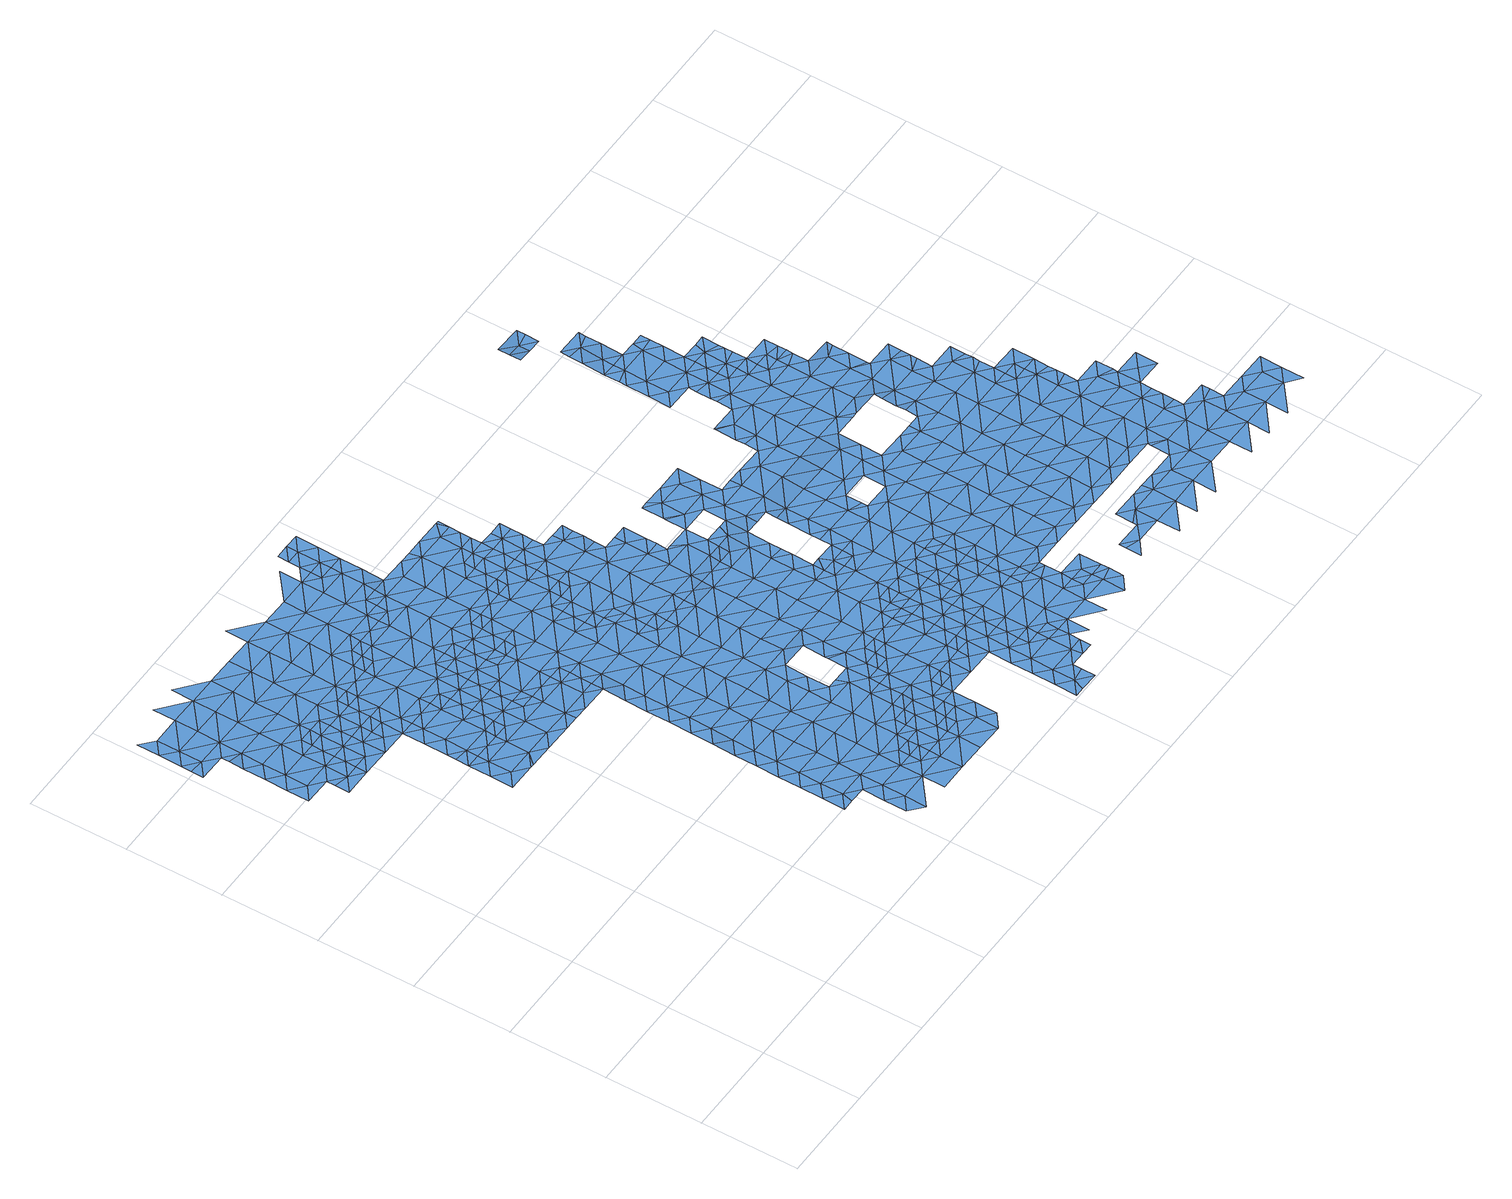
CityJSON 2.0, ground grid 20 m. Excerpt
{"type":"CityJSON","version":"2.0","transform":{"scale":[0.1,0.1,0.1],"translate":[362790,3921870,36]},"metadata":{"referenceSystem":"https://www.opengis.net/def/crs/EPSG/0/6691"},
"CityObjects":{
"waterbody1":{"type":"WaterBody","attributes":{"name":"9","class":"1140","function":"1","WaterBodyRiverFloodingRiskAttribute.description":"5","WaterBodyRiverFloodingRiskAttribute.rankOrg":"1","WaterBodyRiverFloodingRiskAttribute.adminType":"2","WaterBodyRiverFloodingRiskAttribute.scale":"L1"},"geometry":[{"type":"MultiSurface","lod":"1","boundaries":[[[0,1,2]],[[3,4,5]],[[3,6,4]],[[7,1,0]],[[8,4,6]],[[9,10,5]],[[4,9,5]],[[11,2,12]],[[2,1,12]],[[9,13,10]],[[14,11,15]],[[11,12,15]],[[16,10,13]],[[7,17,1]],[[18,9,4]],[[19,20,7]],[[19,21,20]],[[18,4,8]],[[22,23,8]],[[22,14,23]],[[14,15,23]],[[12,1,17]],[[12,24,15]],[[9,25,13]],[[18,8,23]],[[20,21,26]],[[7,20,17]],[[27,24,12]],[[24,23,15]],[[28,9,18]],[[12,17,27]],[[29,17,20]],[[30,29,20]],[[30,20,26]],[[25,9,28]],[[31,27,17]],[[32,31,17]],[[32,17,29]],[[18,23,33]],[[33,23,24]],[[18,34,28]],[[35,24,27]],[[36,35,27]],[[37,34,18]],[[27,31,36]],[[37,18,33]],[[38,25,28]],[[39,24,35]],[[33,24,39]],[[40,25,38]],[[28,34,38]],[[39,35,41]],[[37,33,42]],[[42,33,39]],[[37,43,34]],[[41,44,39]],[[45,43,37]],[[45,37,42]],[[34,43,38]],[[46,47,48]],[[48,47,49]],[[50,46,48]],[[51,52,38]],[[53,39,44]],[[39,54,42]],[[55,50,56]],[[50,48,56]],[[44,55,56]],[[54,45,42]],[[49,57,48]],[[53,44,56]],[[38,43,51]],[[57,49,58]],[[57,59,48]],[[56,48,59]],[[39,53,54]],[[60,61,56]],[[60,56,59]],[[53,56,61]],[[45,54,62]],[[43,45,63]],[[51,43,63]],[[53,64,54]],[[45,62,63]],[[53,61,64]],[[65,51,63]],[[64,66,54]],[[64,61,67]],[[62,54,66]],[[66,68,62]],[[67,69,64]],[[70,65,63]],[[63,62,71]],[[71,62,68]],[[64,72,66]],[[70,63,71]],[[64,69,73]],[[66,74,68]],[[73,69,75]],[[64,73,72]],[[74,66,72]],[[75,76,73]],[[71,68,77]],[[76,78,73]],[[73,78,72]],[[75,79,76]],[[77,68,74]],[[70,71,77]],[[80,70,81]],[[78,82,72]],[[81,70,77]],[[72,83,74]],[[84,82,78]],[[83,72,82]],[[77,74,83]],[[84,85,82]],[[81,77,86]],[[77,83,86]],[[85,87,82]],[[88,81,86]],[[83,82,87]],[[89,87,85]],[[87,90,83]],[[86,83,90]],[[91,88,86]],[[89,92,87]],[[86,90,93]],[[92,94,87]],[[94,95,87]],[[91,86,93]],[[90,87,95]],[[96,88,91]],[[90,95,97]],[[91,93,98]],[[99,97,95]],[[93,90,100]],[[101,102,91]],[[100,90,97]],[[101,91,98]],[[98,93,100]],[[99,103,97]],[[104,98,100]],[[105,100,97]],[[105,97,103]],[[100,106,104]],[[100,105,106]]]}]},
"waterbody2":{"type":"WaterBody","attributes":{"name":"9","class":"1140","function":"1","WaterBodyRiverFloodingRiskAttribute.description":"5","WaterBodyRiverFloodingRiskAttribute.rankOrg":"1","WaterBodyRiverFloodingRiskAttribute.adminType":"2","WaterBodyRiverFloodingRiskAttribute.scale":"L1"},"geometry":[{"type":"MultiSurface","lod":"1","boundaries":[[[107,108,109]],[[110,111,112]],[[113,114,115]],[[116,110,112]],[[112,117,116]],[[117,112,108]],[[118,119,120]],[[107,109,114]],[[115,119,121]],[[112,111,120]],[[122,123,114]],[[107,114,123]],[[108,112,109]],[[121,119,124]],[[120,109,112]],[[119,109,120]],[[119,114,109]],[[120,111,125]],[[126,113,115]],[[115,114,119]],[[125,127,128]],[[125,128,120]],[[118,120,128]],[[124,119,118]],[[115,121,129]],[[126,115,130]],[[129,130,115]],[[113,122,114]]]}]},
"waterbody3":{"type":"WaterBody","attributes":{"name":"9","class":"1140","function":"1","WaterBodyRiverFloodingRiskAttribute.description":"5","WaterBodyRiverFloodingRiskAttribute.rankOrg":"1","WaterBodyRiverFloodingRiskAttribute.adminType":"2","WaterBodyRiverFloodingRiskAttribute.scale":"L1"},"geometry":[{"type":"MultiSurface","lod":"1","boundaries":[[[131,132,133]],[[134,133,132]],[[134,135,136]],[[137,132,131]],[[134,132,135]],[[138,139,140]],[[140,141,138]],[[142,136,143]],[[136,135,143]],[[144,135,132]],[[137,144,132]],[[142,145,146]],[[145,142,143]],[[137,139,147]],[[139,138,147]],[[147,144,137]],[[145,148,146]],[[146,148,149]],[[143,135,150]],[[151,145,143]],[[138,152,147]],[[150,135,144]],[[138,141,152]],[[149,153,154]],[[155,156,157]],[[149,148,153]],[[147,158,144]],[[159,155,160]],[[151,143,150]],[[152,158,147]],[[155,157,160]],[[154,161,162]],[[151,163,145]],[[145,164,148]],[[165,159,160]],[[154,153,161]],[[166,159,165]],[[144,167,150]],[[168,166,165]],[[169,153,148]],[[157,170,160]],[[158,167,144]],[[162,171,172]],[[173,168,165]],[[162,161,171]],[[174,168,173]],[[164,169,148]],[[169,161,153]],[[175,176,152]],[[177,151,150]],[[178,174,173]],[[145,163,164]],[[170,179,160]],[[172,180,181]],[[182,165,160]],[[172,171,180]],[[183,178,184]],[[185,171,161]],[[158,152,186]],[[178,173,184]],[[187,183,184]],[[176,188,152]],[[150,167,189]],[[151,190,163]],[[173,165,191]],[[192,193,158]],[[158,193,167]],[[192,158,186]],[[194,187,184]],[[195,181,196]],[[177,150,189]],[[177,190,151]],[[191,197,173]],[[190,164,163]],[[181,180,196]],[[179,170,198]],[[186,152,188]],[[197,199,173]],[[160,179,182]],[[161,169,185]],[[184,173,199]],[[191,165,182]],[[200,195,201]],[[193,202,167]],[[199,203,184]],[[184,204,194]],[[195,196,201]],[[180,171,205]],[[203,204,184]],[[164,206,169]],[[198,207,179]],[[208,186,188]],[[171,185,205]],[[209,210,211]],[[205,212,180]],[[180,213,196]],[[214,191,182]],[[209,200,201]],[[211,200,209]],[[215,177,189]],[[216,182,179]],[[169,217,185]],[[176,218,188]],[[219,208,188]],[[189,167,220]],[[221,201,196]],[[164,190,206]],[[222,207,223]],[[202,193,224]],[[216,179,207]],[[225,214,182]],[[223,210,222]],[[215,190,177]],[[210,209,222]],[[213,180,212]],[[167,202,220]],[[201,221,209]],[[169,206,217]],[[217,226,185]],[[185,227,205]],[[224,228,202]],[[216,207,222]],[[215,189,220]],[[176,229,218]],[[221,196,213]],[[219,188,218]],[[230,222,209]],[[190,231,206]],[[182,232,225]],[[215,231,190]],[[233,220,202]],[[232,182,216]],[[234,233,202]],[[234,202,228]],[[235,219,218]],[[185,226,227]],[[212,236,213]],[[230,209,221]],[[212,205,236]],[[230,237,222]],[[238,225,239]],[[229,240,218]],[[225,232,239]],[[241,238,239]],[[242,206,231]],[[216,222,237]],[[243,235,218]],[[205,227,236]],[[244,220,233]],[[213,245,221]],[[217,206,246]],[[247,232,216]],[[248,241,239]],[[249,241,248]],[[250,231,215]],[[206,242,246]],[[251,244,233]],[[252,247,216]],[[240,253,218]],[[226,254,227]],[[215,220,255]],[[221,256,230]],[[257,249,258]],[[252,216,237]],[[226,217,254]],[[213,236,245]],[[245,256,221]],[[258,249,248]],[[220,244,255]],[[243,218,253]],[[242,231,259]],[[217,246,254]],[[247,260,232]],[[227,261,236]],[[239,260,248]],[[262,246,242]],[[230,263,237]],[[239,232,260]],[[264,258,248]],[[265,252,237]],[[250,215,255]],[[251,266,244]],[[262,242,259]],[[267,266,251]],[[259,231,250]],[[268,269,270]],[[271,243,253]],[[272,230,256]],[[270,243,271]],[[227,254,261]],[[263,265,237]],[[273,254,246]],[[240,274,253]],[[266,275,244]],[[244,275,255]],[[265,276,252]],[[245,236,277]],[[276,278,252]],[[252,278,247]],[[268,270,271]],[[259,250,279]],[[246,262,273]],[[280,271,253]],[[230,272,263]],[[275,281,255]],[[274,280,253]],[[282,248,260]],[[236,261,277]],[[277,283,245]],[[264,248,282]],[[281,284,255]],[[285,260,247]],[[286,285,247]],[[250,255,284]],[[254,287,261]],[[250,288,279]],[[289,268,271]],[[247,278,286]],[[272,256,290]],[[287,254,273]],[[280,289,271]],[[256,245,291]],[[292,265,263]],[[293,264,282]],[[288,250,284]],[[294,295,272]],[[291,245,283]],[[272,290,294]],[[296,282,260]],[[263,272,295]],[[290,256,291]],[[297,292,263]],[[296,260,285]],[[295,297,263]],[[298,287,273]],[[282,299,293]],[[300,288,284]],[[261,287,301]],[[277,261,302]],[[303,290,291]],[[304,296,285]],[[305,292,297]],[[300,284,306]],[[261,301,302]],[[282,307,299]],[[308,309,310]],[[307,282,296]],[[283,277,311]],[[312,303,291]],[[308,288,309]],[[288,300,309]],[[313,301,287]],[[306,314,300]],[[311,277,302]],[[298,313,287]],[[315,314,306]],[[304,316,296]],[[317,312,291]],[[318,310,309]],[[291,283,317]],[[298,310,318]],[[319,320,321]],[[314,322,300]],[[321,299,319]],[[323,302,301]],[[317,283,311]],[[316,304,324]],[[316,325,296]],[[309,300,322]],[[299,307,319]],[[318,313,298]],[[313,323,301]],[[307,296,325]],[[326,320,327]],[[326,328,329]],[[330,311,302]],[[331,332,307]],[[309,333,318]],[[320,319,327]],[[331,307,325]],[[319,307,332]],[[334,312,317]],[[328,326,327]],[[332,335,319]],[[309,322,333]],[[335,336,319]],[[318,337,313]],[[302,323,330]],[[327,319,336]],[[338,334,317]],[[339,328,327]],[[333,322,340]],[[313,341,323]],[[339,327,336]],[[318,333,337]],[[311,330,342]],[[317,311,343]],[[340,344,333]],[[328,339,345]],[[311,342,343]],[[313,337,341]],[[338,317,343]],[[341,346,323]],[[323,347,330]],[[348,333,344]],[[333,349,337]],[[350,338,343]],[[348,349,333]],[[342,330,347]],[[351,341,337]],[[323,346,347]],[[352,348,344]],[[342,353,343]],[[347,353,342]],[[354,350,343]],[[349,351,337]],[[351,346,341]],[[355,354,343]],[[353,355,343]],[[352,356,348]],[[357,349,348]],[[358,357,348]],[[358,348,356]],[[347,346,359]],[[347,360,353]],[[346,351,359]],[[361,354,355]],[[349,362,351]],[[362,349,357]],[[347,359,360]],[[363,361,355]],[[351,364,359]],[[365,366,353]],[[367,362,357]],[[362,368,351]],[[353,360,365]],[[355,353,366]],[[364,369,359]],[[369,370,359]],[[351,368,364]],[[360,359,370]],[[363,355,366]],[[371,365,360]],[[370,371,360]],[[367,372,362]],[[373,364,368]],[[374,375,376]],[[371,377,365]],[[375,363,366]],[[374,363,375]],[[377,378,365]],[[372,379,362]],[[366,365,378]],[[375,380,376]],[[368,381,373]],[[368,362,379]],[[382,366,378]],[[375,366,382]],[[379,372,383]],[[384,385,386]],[[384,387,385]],[[368,388,381]],[[375,389,380]],[[368,379,388]],[[375,382,389]],[[387,390,385]],[[391,386,385]],[[383,392,379]],[[393,386,391]],[[391,394,393]],[[381,395,396]],[[395,397,396]],[[382,398,389]],[[399,398,382]],[[381,388,395]],[[400,388,379]],[[385,401,391]],[[402,397,403]],[[404,405,406]],[[397,395,403]],[[390,389,407]],[[408,402,403]],[[389,398,407]],[[379,392,409]],[[394,391,410]],[[399,411,398]],[[412,413,408]],[[414,395,388]],[[385,390,401]],[[405,415,416]],[[407,401,390]],[[412,408,403]],[[392,417,409]],[[405,404,415]],[[415,418,416]],[[419,407,398]],[[413,420,421]],[[379,409,400]],[[391,422,410]],[[411,419,398]],[[395,414,403]],[[412,420,413]],[[422,391,401]],[[423,416,418]],[[421,420,411]],[[424,423,418]],[[425,401,407]],[[404,426,415]],[[417,427,409]],[[388,400,414]],[[403,428,412]],[[420,419,411]],[[429,430,431]],[[430,424,418]],[[429,424,430]],[[432,418,415]],[[433,422,401]],[[422,434,410]],[[435,420,412]],[[407,436,425]],[[428,403,414]],[[432,415,426]],[[433,401,425]],[[436,407,419]],[[437,431,438]],[[431,430,438]],[[427,437,438]],[[400,409,439]],[[409,427,439]],[[435,412,428]],[[432,440,418]],[[434,422,433]],[[439,441,400]],[[425,436,442]],[[427,438,439]],[[443,438,430]],[[444,445,420]],[[428,414,446]],[[430,418,443]],[[414,400,447]],[[420,435,444]],[[419,420,445]],[[419,448,436]],[[449,435,428]],[[432,426,450]],[[451,449,428]],[[451,428,446]],[[447,400,441]],[[418,440,443]],[[445,448,419]],[[442,436,452]],[[446,414,447]],[[439,438,453]],[[450,454,432]],[[432,454,440]],[[453,438,443]],[[452,436,448]],[[455,446,447]],[[444,435,456]],[[457,443,440]],[[458,439,453]],[[435,449,456]],[[441,439,459]],[[460,454,450]],[[461,462,463]],[[464,456,449]],[[459,439,458]],[[447,441,459]],[[445,444,465]],[[443,457,453]],[[461,466,462]],[[465,444,456]],[[440,454,467]],[[452,448,468]],[[457,440,467]],[[448,445,469]],[[470,447,459]],[[469,445,465]],[[455,447,470]],[[457,471,453]],[[472,466,461]],[[471,473,453]],[[464,474,456]],[[458,473,459]],[[475,454,460]],[[476,465,456]],[[477,448,469]],[[458,453,473]],[[468,448,477]],[[478,455,470]],[[464,455,478]],[[467,454,475]],[[474,476,456]],[[479,472,461]],[[476,469,465]],[[459,480,470]],[[474,464,478]],[[481,468,477]],[[482,468,481]],[[457,467,483]],[[484,478,470]],[[483,467,475]],[[485,482,481]],[[486,477,469]],[[480,459,473]],[[487,488,472]],[[489,474,478]],[[475,460,490]],[[491,485,481]],[[492,491,493]],[[471,457,494]],[[492,485,491]],[[494,457,483]],[[495,473,471]],[[484,470,480]],[[487,472,479]],[[486,469,476]],[[496,481,477]],[[497,488,487]],[[498,476,474]],[[478,499,489]],[[500,483,475]],[[501,496,477]],[[498,474,489]],[[502,475,490]],[[501,477,486]],[[471,494,503]],[[504,491,481]],[[478,484,499]],[[505,487,479]],[[506,497,487]],[[502,500,475]],[[500,494,483]],[[493,491,507]],[[480,473,495]],[[471,503,495]],[[496,504,481]],[[479,508,505]],[[509,476,498]],[[486,476,509]],[[510,511,512]],[[495,513,480]],[[514,503,494]],[[484,480,513]],[[515,489,499]],[[516,506,487]],[[517,510,512]],[[500,514,494]],[[486,518,501]],[[507,491,504]],[[502,490,519]],[[499,484,520]],[[521,511,522]],[[511,510,522]],[[487,505,516]],[[486,509,518]],[[523,515,499]],[[501,524,496]],[[484,513,520]],[[516,525,506]],[[526,507,504]],[[527,507,526]],[[528,513,495]],[[529,521,530]],[[531,503,514]],[[532,527,526]],[[533,534,505]],[[535,529,530]],[[521,522,530]],[[523,499,520]],[[536,502,519]],[[537,538,532]],[[539,522,510]],[[502,540,500]],[[524,501,518]],[[495,503,528]],[[517,539,510]],[[496,541,504]],[[518,509,542]],[[537,517,538]],[[536,540,502]],[[543,535,530]],[[537,532,526]],[[528,503,531]],[[505,534,516]],[[500,540,514]],[[544,520,513]],[[541,496,524]],[[504,545,526]],[[546,515,523]],[[537,539,517]],[[518,542,547]],[[525,516,548]],[[539,549,522]],[[522,550,530]],[[551,544,513]],[[544,523,520]],[[530,552,543]],[[514,553,531]],[[526,554,537]],[[534,555,516]],[[556,524,518]],[[545,504,541]],[[513,528,551]],[[536,519,557]],[[516,555,548]],[[558,528,531]],[[553,514,540]],[[559,556,518]],[[560,561,537]],[[546,523,562]],[[537,561,539]],[[518,547,559]],[[526,563,554]],[[560,537,554]],[[553,558,531]],[[564,562,523]],[[563,526,545]],[[522,549,550]],[[552,530,550]],[[557,565,536]],[[566,559,547]],[[567,540,536]],[[541,524,556]],[[568,569,539]],[[528,570,551]],[[571,572,534]],[[564,523,544]],[[568,539,561]],[[549,539,569]],[[572,555,534]],[[573,554,563]],[[540,567,553]],[[552,550,574]],[[570,528,558]],[[545,541,575]],[[564,576,562]],[[548,555,577]],[[563,545,578]],[[551,579,544]],[[550,549,580]],[[581,565,557]],[[541,556,575]],[[582,562,576]],[[549,569,580]],[[567,536,565]],[[583,582,576]],[[580,584,550]],[[550,584,574]],[[585,586,583]],[[587,577,555]],[[588,589,563]],[[590,558,553]],[[591,551,570]],[[566,592,559]],[[563,578,588]],[[573,563,589]],[[559,592,556]],[[578,545,593]],[[586,585,566]],[[584,594,574]],[[585,583,576]],[[545,575,593]],[[595,590,553]],[[590,570,558]],[[587,555,572]],[[596,576,564]],[[595,553,567]],[[597,575,556]],[[551,591,579]],[[585,592,566]],[[564,544,596]],[[592,597,556]],[[598,578,593]],[[581,599,565]],[[587,600,577]],[[575,601,593]],[[602,591,570]],[[544,579,596]],[[590,603,570]],[[604,577,600]],[[596,605,576]],[[606,598,593]],[[597,607,575]],[[581,604,600]],[[601,606,593]],[[602,579,591]],[[600,599,581]],[[585,576,605]],[[575,607,601]],[[567,565,608]],[[605,609,585]],[[587,572,610]],[[611,598,606]],[[595,567,608]],[[565,599,608]],[[570,603,602]],[[612,596,579]],[[597,592,613]],[[592,585,614]],[[615,607,597]],[[607,616,601]],[[617,597,613]],[[590,618,603]],[[619,579,602]],[[587,610,620]],[[600,587,621]],[[596,612,605]],[[585,609,614]],[[595,608,622]],[[590,595,618]],[[613,592,614]],[[597,617,615]],[[621,587,620]],[[599,600,621]],[[618,595,622]],[[605,623,609]],[[624,607,615]],[[579,619,612]],[[621,625,599]],[[626,614,609]],[[607,624,616]],[[623,627,609]],[[602,628,619]],[[627,626,609]],[[605,629,623]],[[630,613,614]],[[610,631,632]],[[629,605,612]],[[608,599,633]],[[603,618,634]],[[602,603,635]],[[628,636,619]],[[620,610,632]],[[622,608,633]],[[636,637,619]],[[602,635,628]],[[638,630,614]],[[599,625,633]],[[638,614,626]],[[622,639,618]],[[603,634,635]],[[632,640,620]],[[612,619,637]],[[620,641,621]],[[642,629,612]],[[621,643,625]],[[629,644,623]],[[640,641,620]],[[645,642,612]],[[645,612,637]],[[639,622,633]],[[634,618,646]],[[643,647,625]],[[648,628,635]],[[646,649,634]],[[642,650,629]],[[625,651,633]],[[621,641,643]],[[634,652,635]],[[649,652,634]],[[650,644,629]],[[653,618,639]],[[646,618,653]],[[625,647,651]],[[654,648,635]],[[633,655,639]],[[656,633,651]],[[657,635,652]],[[632,658,659]],[[633,656,655]],[[660,641,640]],[[635,657,654]],[[653,661,646]],[[655,662,639]],[[640,632,659]],[[653,639,662]],[[643,641,663]],[[660,664,641]],[[665,661,653]],[[640,666,660]],[[665,653,662]],[[666,640,659]],[[663,641,664]],[[655,667,662]],[[668,669,659]],[[655,670,667]],[[671,660,666]],[[672,662,667]],[[659,669,666]],[[670,672,667]],[[673,671,666]],[[666,669,673]],[[674,675,669]],[[669,675,673]],[[676,671,673]],[[673,675,676]]]}]},
"waterbody4":{"type":"WaterBody","attributes":{"name":"9","class":"1140","function":"1","WaterBodyRiverFloodingRiskAttribute.description":"5","WaterBodyRiverFloodingRiskAttribute.rankOrg":"2","WaterBodyRiverFloodingRiskAttribute.adminType":"2","WaterBodyRiverFloodingRiskAttribute.scale":"L1"},"geometry":[{"type":"MultiSurface","lod":"1","boundaries":[[[677,26,678]],[[211,679,200]],[[680,681,682]],[[682,681,683]],[[683,200,679]],[[46,684,47]],[[685,210,223]],[[210,685,679]],[[679,685,682]],[[686,682,685]],[[127,687,688]],[[688,687,689]],[[682,688,689]],[[686,688,682]],[[690,688,156]],[[156,688,686]],[[157,156,686]],[[686,170,157]],[[170,686,685]],[[198,170,685]],[[238,241,691]],[[692,691,241]],[[691,692,199]],[[203,199,692]],[[174,178,693]],[[694,693,178]],[[694,130,693]],[[130,129,693]],[[695,113,126]],[[695,696,113]],[[695,697,696]],[[697,695,694]],[[698,697,694]],[[698,694,187]],[[698,187,699]],[[700,698,699]],[[700,701,698]],[[701,702,698]],[[79,702,701]],[[703,79,701]],[[36,31,704]],[[31,684,704]],[[684,31,32]],[[32,29,684]],[[684,29,677]],[[47,684,677]],[[46,50,684]],[[61,60,67]],[[67,60,705]],[[67,705,69]],[[69,705,702]],[[702,705,697]],[[705,706,697]],[[41,36,704]],[[704,684,50]],[[47,677,678]],[[60,59,705]],[[75,69,702]],[[702,697,698]],[[697,706,696]],[[706,58,696]],[[58,49,707]],[[123,58,707]],[[122,113,696]],[[124,118,708]],[[129,121,693]],[[174,693,168]],[[166,708,159]],[[690,156,155]],[[690,127,688]],[[125,687,127]],[[689,687,709]],[[682,689,680]],[[249,257,692]],[[710,692,257]],[[710,204,692]],[[194,204,699]],[[710,699,204]],[[699,710,711]],[[711,710,712]],[[700,711,713]],[[713,714,92]],[[103,714,715]],[[715,716,717]],[[718,719,716]],[[720,719,718]],[[705,59,706]],[[59,57,706]],[[57,58,706]],[[49,47,707]],[[76,84,78]],[[703,85,84]],[[89,85,721]],[[721,85,703]],[[721,703,700]],[[713,721,700]],[[713,92,721]],[[721,92,89]],[[103,99,714]],[[719,722,716]],[[715,717,103]],[[722,717,716]],[[707,47,678]],[[678,123,707]],[[58,123,696]],[[99,95,714]],[[714,95,94]],[[94,92,714]],[[123,122,696]],[[121,124,708]],[[121,708,693]],[[693,708,168]],[[166,168,708]],[[155,159,690]],[[708,690,159]],[[708,118,690]],[[118,128,690]],[[128,127,690]],[[125,111,687]],[[720,723,724]],[[723,720,718]],[[723,718,725]],[[718,726,725]],[[716,726,718]],[[727,726,716]],[[728,727,716]],[[715,728,716]],[[714,728,715]],[[713,728,714]],[[728,713,729]],[[729,713,711]],[[712,729,711]],[[729,712,730]],[[731,729,730]],[[729,731,727]],[[727,731,329]],[[326,329,731]],[[329,328,726]],[[726,328,732]],[[732,328,345]],[[30,26,677]],[[111,733,687]],[[110,733,111]],[[110,116,733]],[[687,733,709]],[[709,733,734]],[[733,735,734]],[[709,734,736]],[[737,709,736]],[[738,709,737]],[[689,709,738]],[[738,680,689]],[[76,79,703]],[[41,35,36]],[[704,50,55]],[[41,704,44]],[[55,44,704]],[[258,264,712]],[[321,320,730]],[[293,321,730]],[[293,299,321]],[[730,264,293]],[[257,258,712]],[[710,257,712]],[[730,712,264]],[[320,731,730]],[[729,727,728]],[[731,320,326]],[[727,329,726]],[[732,725,726]],[[223,207,685]],[[211,210,679]],[[679,682,683]],[[207,198,685]],[[197,191,214]],[[197,214,691]],[[238,214,225]],[[214,238,691]],[[249,692,241]],[[199,197,691]],[[203,692,204]],[[694,178,183]],[[126,130,695]],[[694,695,130]],[[183,187,694]],[[699,187,194]],[[711,700,699]],[[703,701,700]],[[84,76,703]],[[75,702,79]],[[736,734,739]],[[734,735,739]],[[116,735,733]],[[677,29,30]]]}]},
"waterbody5":{"type":"WaterBody","attributes":{"name":"9","class":"1140","function":"1","WaterBodyRiverFloodingRiskAttribute.description":"5","WaterBodyRiverFloodingRiskAttribute.rankOrg":"2","WaterBodyRiverFloodingRiskAttribute.adminType":"2","WaterBodyRiverFloodingRiskAttribute.scale":"L1"},"geometry":[{"type":"MultiSurface","lod":"1","boundaries":[[[740,741,742]],[[741,743,106]],[[101,743,102]],[[744,745,740]],[[101,98,743]],[[743,98,104]],[[104,106,743]],[[745,744,746]],[[745,102,740]],[[740,102,743]],[[741,740,743]],[[740,742,744]]]}]},
"waterbody6":{"type":"WaterBody","attributes":{"name":"9","class":"1140","function":"1","WaterBodyRiverFloodingRiskAttribute.description":"5","WaterBodyRiverFloodingRiskAttribute.rankOrg":"2","WaterBodyRiverFloodingRiskAttribute.adminType":"2","WaterBodyRiverFloodingRiskAttribute.scale":"L1"},"geometry":[{"type":"MultiSurface","lod":"1","boundaries":[[[266,267,747]],[[748,747,267]],[[749,747,748]],[[750,747,749]],[[747,750,751]],[[747,751,275]],[[281,275,751]],[[752,753,750]],[[754,750,753]],[[754,753,755]],[[756,755,757]],[[756,758,754]],[[759,754,758]],[[754,759,760]],[[760,759,761]],[[760,761,315]],[[760,315,751]],[[306,284,751]],[[192,186,762]],[[763,344,761]],[[352,344,763]],[[764,765,759]],[[763,759,765]],[[763,765,766]],[[766,352,763]],[[766,356,352]],[[306,751,315]],[[314,315,761]],[[340,314,761]],[[344,340,761]],[[763,761,759]],[[760,750,754]],[[764,759,758]],[[755,756,754]],[[748,269,268]],[[322,314,340]],[[268,289,748]],[[284,281,751]],[[266,747,275]],[[751,750,760]],[[752,750,749]],[[748,767,749]],[[748,267,269]],[[267,768,269]],[[768,228,769]],[[228,762,219]],[[762,186,208]],[[269,768,769]],[[270,269,769]],[[270,235,243]],[[235,270,769]],[[228,219,769]],[[769,219,235]],[[208,219,762]],[[748,289,767]],[[192,224,193]],[[224,192,762]],[[228,224,762]],[[234,228,768]],[[251,233,234]],[[251,234,768]],[[267,251,768]]]}]},
"waterbody7":{"type":"WaterBody","attributes":{"name":"9","class":"1140","function":"1","WaterBodyRiverFloodingRiskAttribute.description":"5","WaterBodyRiverFloodingRiskAttribute.rankOrg":"1","WaterBodyRiverFloodingRiskAttribute.adminType":"2","WaterBodyRiverFloodingRiskAttribute.scale":"L1"},"geometry":[{"type":"MultiSurface","lod":"1","boundaries":[[[770,771,772]],[[771,770,773]],[[771,773,774]],[[775,774,773]],[[776,777,778]],[[779,780,781]],[[782,772,781]],[[782,781,780]],[[783,770,782]],[[770,783,784]],[[785,770,784]],[[786,787,788]],[[789,790,791]],[[758,756,788]],[[765,764,789]],[[752,749,767]],[[776,757,777]],[[757,755,777]],[[792,786,793]],[[793,786,788]],[[788,757,793]],[[756,757,788]],[[755,753,777]],[[753,778,777]],[[753,794,778]],[[289,778,794]],[[289,794,767]],[[752,767,794]],[[753,752,794]],[[765,795,766]],[[796,795,797]],[[757,776,793]],[[798,792,793]],[[799,800,801]],[[802,800,803]],[[804,775,773]],[[785,773,770]],[[804,805,775]],[[785,804,773]],[[784,783,806]],[[779,781,807]],[[807,781,808]],[[770,772,782]],[[809,781,772]],[[808,781,809]],[[772,810,809]],[[810,772,771]],[[811,801,800]],[[811,800,812]],[[802,812,800]],[[791,803,789]],[[765,789,795]],[[803,795,789]],[[797,795,803]],[[797,803,800]],[[799,797,800]],[[796,356,795]],[[766,795,356]],[[764,758,789]],[[789,758,788]],[[789,788,790]],[[787,790,788]],[[813,798,814]],[[814,798,793]],[[814,793,776]],[[814,776,815]],[[774,813,814]],[[771,774,814]],[[771,814,815]],[[771,815,810]]]}]},
"waterbody8":{"type":"WaterBody","attributes":{"name":"9","class":"1140","function":"1","WaterBodyRiverFloodingRiskAttribute.description":"5","WaterBodyRiverFloodingRiskAttribute.rankOrg":"2","WaterBodyRiverFloodingRiskAttribute.adminType":"2","WaterBodyRiverFloodingRiskAttribute.scale":"L1"},"geometry":[{"type":"MultiSurface","lod":"1","boundaries":[[[336,335,816]],[[817,818,819]],[[819,820,817]],[[817,820,821]],[[817,821,822]],[[817,822,823]],[[316,324,823]],[[824,324,304]],[[286,278,824]],[[276,825,278]],[[826,825,305]],[[297,827,305]],[[295,294,828]],[[827,829,830]],[[334,829,312]],[[294,290,828]],[[290,303,828]],[[831,338,350]],[[350,354,831]],[[832,831,354]],[[833,831,832]],[[833,834,831]],[[825,826,835]],[[278,825,824]],[[825,835,824]],[[324,824,835]],[[823,324,835]],[[823,836,817]],[[836,823,835]],[[837,836,826]],[[335,332,816]],[[822,816,332]],[[332,331,822]],[[331,325,822]],[[822,325,823]],[[325,316,823]],[[304,285,824]],[[824,285,286]],[[276,265,825]],[[292,305,825]],[[297,295,827]],[[828,827,295]],[[827,828,829]],[[829,828,312]],[[303,312,828]],[[334,338,829]],[[831,829,338]],[[838,839,840]],[[838,840,841]],[[841,840,816]],[[842,841,816]],[[842,816,843]],[[830,829,831]],[[821,844,845]],[[846,844,821]],[[847,818,848]],[[836,848,818]],[[848,836,849]],[[834,830,831]],[[830,834,837]],[[834,849,837]],[[834,850,849]],[[833,850,834]],[[361,832,354]],[[833,832,376]],[[851,833,387]],[[845,843,821]],[[292,825,265]],[[852,848,849]],[[376,387,833]],[[374,376,832]],[[361,374,832]],[[374,361,363]],[[852,849,853]],[[854,848,852]],[[851,850,833]],[[850,853,849]],[[837,849,836]],[[836,818,817]],[[827,830,837]],[[826,827,837]],[[826,305,827]],[[836,835,826]],[[847,848,854]],[[820,846,821]],[[843,822,821]],[[816,822,843]],[[840,336,816]],[[839,855,840]],[[855,345,840]],[[339,840,345]],[[339,336,840]]]}]},
"waterbody9":{"type":"WaterBody","attributes":{"name":"9","class":"1140","function":"1","WaterBodyRiverFloodingRiskAttribute.description":"5","WaterBodyRiverFloodingRiskAttribute.rankOrg":"2","WaterBodyRiverFloodingRiskAttribute.adminType":"2","WaterBodyRiverFloodingRiskAttribute.scale":"L1"},"geometry":[{"type":"MultiSurface","lod":"1","boundaries":[[[775,856,774]],[[813,856,798]],[[813,774,856]],[[356,796,358]],[[856,857,798]],[[792,857,786]],[[792,798,857]],[[367,357,358]],[[775,805,856]],[[358,796,858]],[[857,859,786]],[[367,358,858]],[[787,786,859]],[[790,787,859]],[[805,860,856]],[[796,797,858]],[[861,862,785]],[[863,857,856]],[[862,805,804]],[[864,803,791]],[[804,785,862]],[[791,790,864]],[[858,372,367]],[[790,859,864]],[[860,863,856]],[[862,860,805]],[[865,859,857]],[[858,797,372]],[[802,803,864]],[[812,802,864]],[[372,797,866]],[[866,797,799]],[[865,857,863]],[[864,859,865]],[[867,812,864]],[[383,372,866]],[[860,862,868]],[[799,801,866]],[[868,862,869]],[[867,864,865]],[[406,865,863]],[[801,392,866]],[[870,860,868]],[[383,866,392]],[[867,871,812]],[[872,406,863]],[[863,860,872]],[[811,812,871]],[[405,416,865]],[[865,416,867]],[[801,811,871]],[[872,860,870]],[[865,406,405]],[[871,873,801]],[[801,873,392]],[[416,423,867]],[[423,424,867]],[[870,868,874]],[[871,867,424]],[[875,876,868]],[[404,406,872]],[[877,872,870]],[[417,392,873]],[[878,877,870]],[[878,870,874]],[[429,431,871]],[[871,431,873]],[[429,871,424]],[[874,868,876]],[[437,417,873]],[[877,879,872]],[[404,872,879]],[[873,431,437]],[[880,874,876]],[[404,879,426]],[[417,437,427]],[[875,881,876]],[[882,880,876]],[[882,876,881]],[[883,880,882]]]}]},
"waterbody10":{"type":"WaterBody","attributes":{"name":"9","class":"1140","function":"1","WaterBodyRiverFloodingRiskAttribute.description":"5","WaterBodyRiverFloodingRiskAttribute.rankOrg":"2","WaterBodyRiverFloodingRiskAttribute.adminType":"2","WaterBodyRiverFloodingRiskAttribute.scale":"L1"},"geometry":[{"type":"MultiSurface","lod":"1","boundaries":[[[373,381,884]],[[885,369,884]],[[884,381,396]],[[396,397,884]],[[884,397,885]],[[885,370,369]],[[373,884,364]],[[369,364,884]]]}]},
"waterbody11":{"type":"WaterBody","attributes":{"name":"9","class":"1140","function":"1","WaterBodyRiverFloodingRiskAttribute.description":"5","WaterBodyRiverFloodingRiskAttribute.rankOrg":"1","WaterBodyRiverFloodingRiskAttribute.adminType":"2","WaterBodyRiverFloodingRiskAttribute.scale":"L1"},"geometry":[{"type":"MultiSurface","lod":"1","boundaries":[[[877,878,886]],[[877,886,887]],[[883,887,886]],[[880,883,886]],[[886,878,880]],[[878,874,880]]]}]},
"waterbody12":{"type":"WaterBody","attributes":{"name":"9","class":"1140","function":"1","WaterBodyRiverFloodingRiskAttribute.description":"5","WaterBodyRiverFloodingRiskAttribute.rankOrg":"2","WaterBodyRiverFloodingRiskAttribute.adminType":"2","WaterBodyRiverFloodingRiskAttribute.scale":"L1"},"geometry":[{"type":"MultiSurface","lod":"1","boundaries":[[[888,889,890]],[[891,892,888]],[[888,893,891]],[[889,894,890]],[[889,888,892]],[[890,895,888]],[[893,888,895]]]}]},
"waterbody13":{"type":"WaterBody","attributes":{"name":"9","class":"1140","function":"1","WaterBodyRiverFloodingRiskAttribute.description":"5","WaterBodyRiverFloodingRiskAttribute.rankOrg":"2","WaterBodyRiverFloodingRiskAttribute.adminType":"2","WaterBodyRiverFloodingRiskAttribute.scale":"L1"},"geometry":[{"type":"MultiSurface","lod":"1","boundaries":[[[896,897,535]],[[896,898,897]],[[899,897,898]],[[898,900,901]],[[902,898,903]],[[902,900,898]],[[903,898,896]],[[535,543,896]],[[901,899,898]],[[552,903,896]],[[543,552,896]]]}]},
"waterbody14":{"type":"WaterBody","attributes":{"name":"9","class":"1140","function":"1","WaterBodyRiverFloodingRiskAttribute.description":"5","WaterBodyRiverFloodingRiskAttribute.rankOrg":"2","WaterBodyRiverFloodingRiskAttribute.adminType":"2","WaterBodyRiverFloodingRiskAttribute.scale":"L1"},"geometry":[{"type":"MultiSurface","lod":"1","boundaries":[[[904,905,589]],[[906,907,905]],[[906,908,907]],[[905,554,573]],[[560,554,905]],[[906,905,904]],[[573,589,905]],[[569,907,909]],[[907,561,905]],[[909,907,910]],[[907,908,910]],[[568,561,907]],[[560,905,561]],[[568,907,569]]]}]},
"waterbody15":{"type":"WaterBody","attributes":{"name":"9","class":"1140","function":"1","WaterBodyRiverFloodingRiskAttribute.description":"5","WaterBodyRiverFloodingRiskAttribute.rankOrg":"2","WaterBodyRiverFloodingRiskAttribute.adminType":"2","WaterBodyRiverFloodingRiskAttribute.scale":"L1"},"geometry":[{"type":"MultiSurface","lod":"1","boundaries":[[[911,589,912]],[[912,578,598]],[[912,588,578]],[[588,912,589]],[[913,598,611]],[[913,911,912]],[[598,913,912]]]}]},
"waterbody16":{"type":"WaterBody","attributes":{"name":"9","class":"1140","function":"1","WaterBodyRiverFloodingRiskAttribute.description":"5","WaterBodyRiverFloodingRiskAttribute.rankOrg":"2","WaterBodyRiverFloodingRiskAttribute.adminType":"2","WaterBodyRiverFloodingRiskAttribute.scale":"L1"},"geometry":[{"type":"MultiSurface","lod":"1","boundaries":[[[637,636,914]],[[648,654,914]],[[636,628,914]],[[914,915,637]],[[654,915,914]],[[628,648,914]]]}]}
},
"vertices":[
[63,990,17],[92,1012,17],[64,1036,17],[10,1200,18],[38,1198,18],[10,1221,18],[9,1175,18],[120,989,17],[66,1174,18],[39,1244,18],[11,1268,18],[65,1082,17],[93,1058,17],[39,1290,18],[65,1128,17],[93,1105,17],[11,1314,18],[149,1011,17],[95,1197,18],[120,971,17],[148,965,17],[119,942,17],[66,1157,18],[94,1151,17],[150,1104,17],[96,1290,18],[176,942,17],[149,1058,17],[96,1243,18],[177,988,17],[176,965,17],[177,1034,17],[177,1011,17],[151,1150,17],[152,1242,18],[178,1080,17],[178,1057,17],[152,1196,18],[153,1289,18],[207,1103,17],[97,1336,18],[207,1080,17],[208,1149,17],[209,1242,18],[235,1079,17],[208,1195,18],[234,1010,17],[233,987,17],[262,1010,17],[262,987,17],[234,1033,17],[210,1288,18],[154,1335,18],[264,1102,17],[264,1148,17],[235,1056,17],[263,1056,17],[291,1009,17],[290,986,17],[291,1032,17],[291,1055,17],[292,1079,17],[265,1194,18],[266,1241,18],[320,1101,16],[266,1287,18],[321,1147,16],[320,1078,16],[322,1194,18],[348,1078,16],[323,1286,18],[322,1240,18],[378,1147,16],[377,1100,16],[378,1193,18],[377,1077,16],[405,1100,16],[379,1239,18],[406,1123,16],[405,1077,16],[324,1332,18],[380,1285,18],[435,1146,16],[435,1192,18],[434,1123,16],[463,1122,16],[436,1238,18],[491,1145,16],[437,1284,18],[491,1122,16],[492,1191,18],[493,1283,18],[519,1121,16],[493,1237,18],[520,1144,16],[520,1167,17],[494,1330,18],[549,1190,18],[521,1260,18],[548,1167,17],[549,1236,18],[522,1283,18],[522,1306,18],[577,1167,16],[550,1259,18],[577,1213,18],[578,1259,18],
[289,894,16],[288,847,16],[317,870,16],[316,801,16],[344,800,16],[316,824,16],[346,939,16],[318,916,16],[374,915,16],[287,801,16],[288,828,16],[402,846,16],[374,869,16],[373,823,16],[402,892,16],[318,939,16],[289,940,16],[402,869,16],[372,800,16],[375,939,16],[401,799,16],[401,823,16],[403,915,16],[403,938,16],
[586,196,11],[591,219,11],[562,196,11],[563,242,11],[591,265,11],[563,289,11],[619,195,11],[646,125,11],[618,149,11],[617,103,11],[645,79,11],[564,335,11],[592,311,11],[647,218,11],[593,357,11],[565,381,11],[647,172,11],[593,404,11],[565,427,11],[648,264,11],[649,310,11],[703,125,11],[594,450,11],[566,473,13],[458,822,16],[458,799,16],[486,798,16],[703,171,11],[458,845,16],[486,821,16],[595,496,13],[567,520,13],[649,357,11],[650,403,11],[487,868,16],[459,868,16],[704,217,11],[459,891,16],[651,449,11],[514,798,16],[596,542,13],[568,566,13],[488,914,16],[459,914,16],[702,78,11],[759,78,11],[705,309,11],[460,937,16],[543,820,16],[596,588,13],[568,612,13],[544,867,16],[460,960,16],[488,960,16],[652,495,13],[731,147,11],[460,983,16],[759,124,11],[705,263,11],[706,356,11],[516,890,16],[732,170,11],[732,193,11],[489,983,16],[569,658,13],[597,635,13],[516,913,16],[543,797,16],[516,936,16],[570,704,15],[598,681,13],[761,216,11],[517,959,16],[517,983,16],[652,541,13],[707,402,11],[571,797,15],[760,147,11],[598,727,15],[570,751,15],[570,728,15],[653,588,13],[654,634,13],[544,890,16],[762,309,11],[600,820,15],[708,448,11],[816,123,11],[788,146,11],[762,262,11],[654,680,13],[599,773,15],[571,774,15],[760,193,11],[572,889,15],[708,494,13],[709,541,13],[789,193,11],[815,77,11],[655,726,15],[763,355,11],[600,866,15],[790,239,11],[789,216,11],[816,146,11],[710,587,13],[656,772,15],[573,912,15],[601,912,15],[872,76,9],[573,936,15],[764,401,11],[845,146,10],[818,261,11],[710,633,13],[764,447,11],[657,865,15],[602,958,15],[574,959,16],[820,354,11],[818,238,11],[657,819,15],[873,122,9],[765,493,13],[819,308,11],[711,679,13],[574,982,16],[602,981,15],[792,377,11],[658,911,15],[766,540,13],[792,424,11],[713,772,15],[631,981,15],[685,795,15],[847,261,11],[846,238,10],[874,191,9],[846,192,10],[845,169,10],[874,168,9],[712,725,15],[793,470,12],[901,98,9],[847,284,11],[685,818,15],[766,586,13],[685,841,15],[812,377,11],[902,145,9],[847,307,11],[659,957,15],[767,632,13],[848,330,11],[686,888,15],[686,864,15],[822,493,13],[848,377,10],[902,191,9],[740,702,14],[768,678,13],[713,795,15],[659,980,15],[740,725,15],[741,748,15],[715,910,15],[741,771,15],[850,469,11],[687,980,15],[876,353,10],[822,539,13],[823,585,13],[768,701,14],[714,887,15],[741,794,15],[876,330,10],[715,956,15],[849,416,10],[877,399,10],[849,423,10],[824,631,13],[797,701,14],[879,492,11],[905,353,10],[904,330,10],[743,910,15],[825,677,13],[878,445,10],[716,1003,15],[688,1026,15],[688,1003,15],[905,376,10],[879,538,11],[743,887,15],[743,933,15],[688,1049,15],[717,1049,15],[717,1072,15],[689,1072,15],[880,584,11],[744,956,15],[744,979,15],[934,398,10],[825,701,14],[744,1002,15],[745,1025,15],[935,445,10],[853,700,14],[745,1048,15],[933,375,10],[935,491,11],[881,630,11],[881,677,11],[962,375,10],[746,1072,15],[936,537,11],[937,583,11],[991,398,10],[991,444,10],[882,700,12],[992,490,11],[990,374,10],[937,629,11],[910,699,12],[938,676,11],[1019,374,10],[1019,420,10],[1019,397,10],[993,536,11],[993,582,11],[938,699,12],[1048,443,10],[967,698,12],[1021,513,11],[994,629,11],[995,675,11],[1048,420,10],[1049,489,11],[1021,536,11],[1021,559,11],[1022,605,11],[1076,419,10],[1049,512,11],[967,721,14],[996,721,14],[968,745,14],[1022,627,11],[1023,651,11],[1105,442,10],[1006,744,14],[1077,512,11],[1024,698,12],[1104,419,10],[969,834,14],[997,813,14],[969,837,14],[968,791,14],[1105,488,11],[1024,744,14],[1025,790,14],[998,860,14],[1133,418,9],[970,883,14],[983,883,14],[1106,534,11],[1078,535,11],[1078,558,11],[1052,720,14],[1053,697,12],[1162,487,10],[1054,813,14],[1079,582,11],[1107,581,11],[1215,232,8],[1187,256,9],[1187,233,8],[1053,766,14],[1079,604,11],[1162,441,9],[1026,882,14],[1080,697,13],[1108,627,11],[1080,650,11],[1163,534,10],[1215,255,9],[1187,279,9],[1161,418,9],[1216,302,9],[1109,719,14],[1108,673,11],[1080,672,12],[1054,859,14],[1188,302,9],[1188,325,9],[1082,789,14],[1243,232,9],[1190,418,9],[1164,580,10],[1188,348,9],[1217,348,9],[1189,371,9],[1272,255,9],[1082,835,14],[1083,882,14],[1164,626,10],[1110,766,14],[1189,395,9],[1218,394,9],[1218,440,9],[1273,301,9],[1219,486,10],[1109,789,14],[1274,347,9],[1165,672,10],[1166,718,13],[1192,556,10],[1220,533,10],[1166,765,13],[1192,602,10],[1300,231,9],[1192,569,10],[1138,788,14],[1274,393,9],[1329,254,9],[1248,555,10],[1221,625,10],[1330,346,9],[1275,439,9],[1276,486,10],[1357,230,9],[1384,114,8],[1355,123,8],[1355,92,8],[1249,602,10],[1222,671,10],[1356,138,8],[1330,300,9],[1195,787,13],[1222,718,13],[1276,532,10],[1331,392,9],[1412,137,8],[1332,439,9],[1278,624,10],[1386,253,9],[1279,670,10],[1223,764,13],[1277,578,10],[1440,113,8],[1332,485,10],[1224,810,13],[1196,815,13],[1386,299,9],[1333,531,10],[1196,834,13],[1279,717,13],[1441,160,8],[1412,145,8],[1306,601,10],[1414,229,9],[1225,856,13],[1197,877,13],[1197,880,13],[1387,345,9],[1388,438,9],[1281,809,13],[1413,183,8],[1307,647,10],[1334,577,10],[1443,298,9],[1280,763,13],[1442,252,9],[1388,391,9],[1281,855,13],[1497,112,8],[1470,182,8],[1253,879,13],[1440,67,8],[1307,693,12],[1227,995,14],[1199,1018,14],[1198,972,14],[1389,484,10],[1444,344,9],[1363,600,10],[1498,159,8],[1255,971,14],[1336,716,13],[1470,228,9],[1390,530,10],[1199,1065,14],[1227,1041,14],[1391,576,10],[1337,762,13],[1495,182,8],[1282,902,13],[1254,911,14],[1445,437,9],[1200,1079,14],[1228,1087,14],[1444,391,9],[1254,925,14],[1496,66,8],[1554,112,8],[1200,1111,14],[1499,251,9],[1283,948,14],[1254,953,14],[1283,994,14],[1500,297,9],[1337,808,13],[1352,692,13],[1228,1110,14],[1447,529,9],[1338,854,13],[1391,599,10],[1364,692,13],[1526,181,8],[1284,1040,14],[1285,1086,14],[1446,483,9],[1257,1110,14],[1501,344,9],[1311,924,14],[1554,158,8],[1393,761,13],[1527,228,9],[1501,390,9],[1393,715,13],[1311,947,14],[1311,970,14],[1419,599,10],[1339,901,13],[1447,575,9],[1556,250,9],[1421,691,11],[1557,296,9],[1312,994,14],[1312,1017,14],[1502,436,9],[1553,65,8],[1610,111,8],[1339,924,14],[1289,1109,14],[1394,807,13],[1448,622,9],[1583,180,8],[1367,877,13],[1503,528,9],[1313,1063,14],[1584,227,9],[1420,624,10],[1420,645,9],[1313,1089,14],[1449,668,9],[1420,674,11],[1611,157,8],[1367,900,13],[1368,923,14],[1558,389,9],[1503,482,9],[1449,714,11],[1395,854,13],[1314,1109,14],[1557,343,9],[1504,575,9],[1450,760,11],[1395,877,13],[1613,249,9],[1612,203,8],[1423,830,13],[1559,481,9],[1559,435,9],[1584,219,9],[1505,621,9],[1423,863,13],[1451,807,11],[1613,296,9],[1505,667,9],[1667,110,8],[1424,876,13],[1561,574,9],[1478,737,11],[1506,713,11],[1479,783,11],[1480,829,11],[1478,743,11],[1615,388,9],[1560,528,9],[1668,156,8],[1669,202,8],[1614,342,9],[1533,643,9],[1479,816,11],[1669,248,9],[1534,690,10],[1534,675,10],[1588,504,9],[1562,620,9],[1535,736,11],[1667,64,8],[1724,109,7],[1670,295,9],[1615,434,9],[1616,480,9],[1588,527,9],[1589,550,9],[1534,708,11],[1671,341,9],[1725,155,7],[1725,201,7],[1590,596,9],[1697,225,8],[1590,643,9],[1589,582,9],[1643,411,9],[1698,245,8],[1616,504,9],[1644,439,9],[1590,611,9],[1698,271,9],[1644,457,9],[1671,387,9],[1645,503,9],[1699,317,9],[1698,292,9],[1644,473,9],[1723,63,7],[1781,108,7],[1753,178,7],[1700,410,9],[1699,364,9],[1754,224,7],[1754,207,7],[1700,374,9],[1781,154,7],[1727,340,8],[1780,62,7],[1837,107,7],[1755,317,8],[1810,177,7],[1756,363,8],[1838,153,7],[1865,84,7],[1866,130,7],[1867,176,7],
[205,964,17],[233,941,17],[542,728,16],[456,706,16],[485,706,16],[485,729,16],[513,705,16],[205,1010,17],[542,774,16],[486,775,16],[372,777,16],[429,776,16],[428,730,16],[430,822,16],[544,913,16],[545,959,16],[431,915,16],[432,961,16],[375,962,16],[318,963,16],[376,1008,16],[432,1007,16],[489,1006,16],[490,1052,16],[433,1053,16],[376,1054,16],[434,1099,16],[206,1057,17],[320,1055,16],[319,1009,16],[261,963,17],[430,868,16],[371,731,16],[546,1005,16],[547,1051,16],[603,1004,15],[547,1098,16],[548,1144,16],[605,1143,15],[661,1142,15],[633,1166,15],[718,1141,15],[690,1165,15],[742,1164,15],[491,1099,16],[656,1165,15],[747,1141,15],[747,1164,15],[746,1118,15],[717,1095,15],[661,1096,15],[604,1097,15],[603,1051,15],[659,1004,15],[660,1050,15],[746,1095,15],[315,778,16],[315,731,16],[287,755,16],[343,708,16],[350,708,16],[399,707,16],[286,709,16],
[551,1329,18],[579,1305,18],[580,1351,18],[550,1283,18],[551,1352,18],[522,1329,18],[523,1352,18],
[875,261,10],[874,214,9],[903,237,10],[932,260,10],[876,307,10],[931,237,10],[960,236,10],[988,259,10],[988,236,10],[1017,258,10],[1016,235,10],[1017,282,10],[989,305,10],[932,306,10],[933,352,10],[760,170,11],[990,351,10],[1018,305,10],[1018,328,10],[1018,351,10],[903,214,9],[818,215,11],[817,169,11],
[1099,72,9],[1043,119,9],[1042,73,9],[1100,119,9],[1072,142,9],[1100,142,9],[1016,189,9],[988,213,9],[959,190,9],[1070,3,9],[1070,31,9],[1042,27,9],[1070,50,9],[1102,49,9],[1127,72,9],[1128,95,9],[1073,234,10],[1074,258,10],[1045,258,10],[1046,304,10],[1074,281,10],[1074,304,10],[1073,211,9],[1045,212,9],[931,214,9],[1047,350,10],[1047,374,10],[1075,373,10],[1073,188,9],[1104,373,10],[1103,350,10],[1132,372,9],[1103,326,10],[1075,327,10],[1128,118,9],[1129,141,9],[1127,49,9],[1032,4,9],[1013,4,9],[1014,50,9],[1014,97,9],[1132,349,9],[1131,326,9],[1072,165,9],[1044,166,9],[1015,143,9],
[773,1002,15],[828,909,15],[856,885,14],[857,908,14],[857,931,15],[829,955,15],[772,956,15],[771,909,15],[714,864,15],[713,818,15],[770,817,15],[769,771,15],[769,725,15],[825,724,15],[826,770,15],[882,723,14],[939,722,14],[940,768,14],[883,769,14],[771,863,15],[827,862,15],[827,816,15],[802,1048,15],[802,1071,15],[774,1048,15],[802,1024,15],[801,1001,15],[801,978,15],[858,977,15],[829,978,15],[857,954,15],[885,885,14],[884,861,14],[883,815,14],[911,792,14],[920,792,14],[912,838,14],[912,815,14],[913,884,14],[774,1071,15],
[1101,165,9],[1101,211,9],[1047,397,10],[1102,257,10],[1157,164,8],[1156,71,8],[1157,118,8],[1158,210,8],[1103,303,10],[1159,256,9],[1104,396,10],[1159,303,9],[1213,117,8],[1213,71,8],[1214,163,8],[1160,349,9],[1215,209,8],[1161,395,9],[1242,139,8],[1269,70,8],[1270,116,8],[1243,186,8],[1242,163,8],[1243,219,8],[1270,139,8],[1298,92,8],[1299,122,8],[1299,139,8],
[1049,535,11],[1039,559,11],
[1271,162,8],[1299,185,8],
[1174,1273,17],[1146,1273,19],[1174,1250,17],[1203,1296,17],[1146,1297,19],[1203,1278,17],[1146,1250,19],[1202,1249,17],
[1229,1134,14],[1201,1157,16],[1230,1180,17],[1201,1184,16],[1258,1202,17],[1202,1203,17],[1258,1187,16],[1258,1156,16],
[1368,952,14],[1339,947,14],[1368,970,14],[1340,993,14],[1368,981,14],[1347,1016,14],[1369,1016,14],
[1424,923,13],[1396,900,13],[1424,895,13],
[1617,527,9],[1646,549,9]
]}
